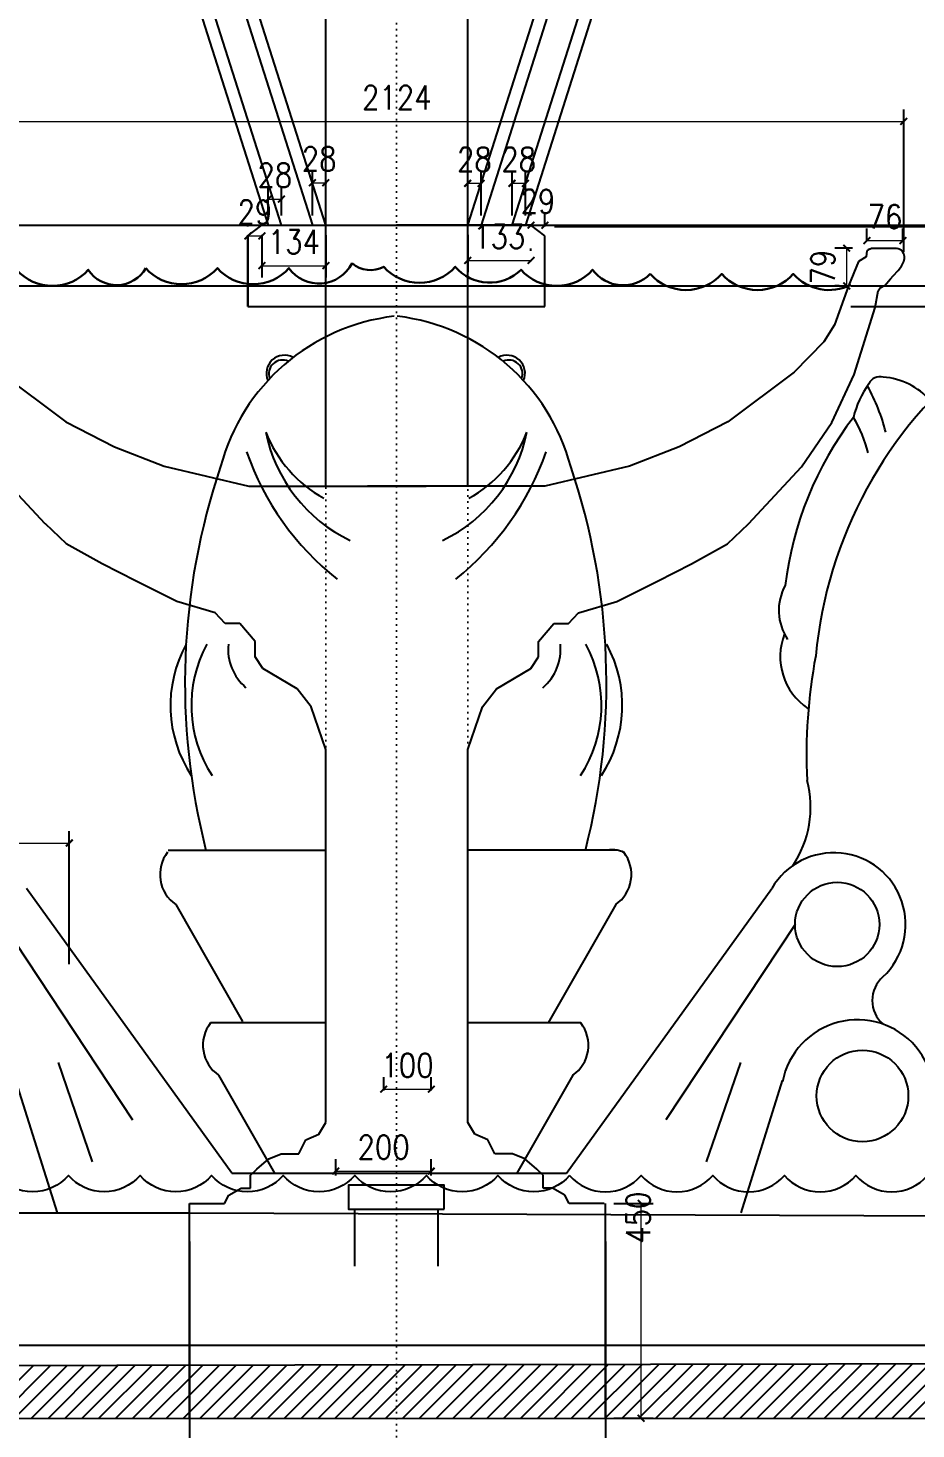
# Model space of a CAD drawing. Header units: millimetres. Extents: x -73920 to 111210, y -48963 to 87920.
# Drawn here: x 27411 to 29272, y 23330 to 26266 of the extents above; entities that cross this region are included whole.
import ezdxf

# ---------------------------------------------------------------- set-up
doc = ezdxf.new("R2010")
doc.units = ezdxf.units.MM
doc.header["$LTSCALE"] = 100
doc.header["$MEASUREMENT"] = 0
doc.linetypes.add('DOT2', pattern=[0.125, 0, -0.125])
doc.layers.add('A-DIM', color=76, linetype='Continuous', lineweight=0)
for name, color, linetype in [('A-HATCH', 251, 'Continuous'), ('A-STR', 4, 'Continuous'), ('DINDING', 20, 'Continuous'), ('LANDSCAPE', 41, 'Continuous'), ('water', 150, 'DOT2')]:
    doc.layers.add(name, color=color, linetype=linetype)
doc.styles.add('DIM25', font='simplex.shx', dxfattribs={"width": 0.85, "height": 50})
doc.styles.add('DIM50', font='simplex.shx', dxfattribs={"width": 0.85, "height": 100})
doc.dimstyles.new('DIM25', dxfattribs={"dimtxt": 500, "dimasz": 1, "dimexe": 25, "dimexo": 20, "dimgap": 25, "dimtad": 1, "dimdec": 0, "dimzin": 0, "dimdsep": 46, "dimtxsty": 'DIM25', "dimblk": 'Tick', "dimcen": 0.09, "dimdle": 25, "dimclrd": 256, "dimclre": 256, "dimclrt": 1, "dimadec": 0, "dimazin": 0, "dimtfac": 1, "dimtdec": 0, "dimtix": 1, "dimtmove": 2, "dimatfit": 3, "dimldrblk": 'Tick', "dimfxl": 1, "dimtolj": 1, "dimtzin": 0, "dimlwd": 5, "dimarcsym": 0})
doc.dimstyles.new('DIM50', dxfattribs={"dimtxt": 50, "dimasz": 2, "dimexe": 25, "dimexo": 20, "dimgap": 50, "dimtad": 1, "dimdec": 0, "dimzin": 0, "dimdsep": 46, "dimtxsty": 'DIM50', "dimblk": 'Tick', "dimcen": 0.09, "dimdle": 25, "dimclrd": 256, "dimclre": 256, "dimclrt": 1, "dimadec": 0, "dimazin": 0, "dimtfac": 1, "dimtdec": 0, "dimtix": 1, "dimtmove": 2, "dimatfit": 3, "dimldrblk": 'Tick', "dimfxl": 1, "dimtolj": 1, "dimtzin": 0, "dimlwd": 5, "dimarcsym": 0})

# ---------------------------------------------------------------- blocks, each defined once
blk = doc.blocks.new('Tick')
at = {"const_width": 4}
blk.add_lwpolyline([(-7.1, -7.1), (7.1, 7.1)], dxfattribs=at)
blk = doc.blocks.new('*D30')
at = {"layer": 'A-DIM', "lineweight": -2, "transparency": 16777216}
for p, q in [((26146.1, 23506.1), (26146.1, 22114.7)), ((30166.5, 23506.1), (30166.5, 22114.7))]:
    blk.add_line(p, q, dxfattribs=at)
at = {"layer": 'A-DIM', "lineweight": 5, "transparency": 16777216}
blk.add_line((26148.1, 22139.7), (30164.5, 22139.7), dxfattribs=at)
at = {"layer": 'DEFPOINTS', "color": 0, "transparency": 16777216}
for p in [(26146.1, 23526.1), (30166.5, 23526.1), (30166.5, 22139.7)]:
    blk.add_point(p, dxfattribs=at)
at = {"layer": 'A-DIM', "lineweight": 5, "transparency": 16777216, "xscale": 2, "yscale": 2, "zscale": 2, "rotation": 180}
blk.add_blockref('Tick', (26146.1, 22139.7), dxfattribs=at)
at = {"layer": 'A-DIM', "lineweight": 5, "transparency": 16777216, "xscale": 2, "yscale": 2, "zscale": 2}
blk.add_blockref('Tick', (30166.5, 22139.7), dxfattribs=at)
at = {"layer": 'A-DIM', "color": 1, "transparency": 16777216, "insert": (28156.3, 22239.7), "char_height": 100, "attachment_point": 5, "style": 'DIM50'}
blk.add_mtext('\\A1;4020', dxfattribs=at)
blk = doc.blocks.new('air')
at = {"layer": 'A-HATCH', "linetype": 'Continuous', "flags": 128}
blk.add_lwpolyline([(0, 0, 0.451112), (150, 0, 0.451112), (300, 0, 0.451112), (450, 0, 0.451112), (600, 0, 0.451112), (750, 0, 0.451112), (900, 0, 0.451112), (1050, 0, 0.451112), (1200, 0)], format="xyb", dxfattribs=at)
blk = doc.blocks.new('*D82')
at = {"layer": 'A-HATCH', "lineweight": -2, "transparency": 16777216}
for p, q in [((28056.3, 23861.1), (28056.3, 23895.6)), ((28256.3, 23861.1), (28256.3, 23895.6))]:
    blk.add_line(p, q, dxfattribs=at)
at = {"layer": 'A-HATCH', "lineweight": 5, "transparency": 16777216}
blk.add_line((28057.3, 23870.6), (28255.3, 23870.6), dxfattribs=at)
at = {"layer": 'DEFPOINTS', "color": 0, "transparency": 16777216}
for p in [(28256.3, 23870.6), (28056.3, 23841.1), (28256.3, 23841.1)]:
    blk.add_point(p, dxfattribs=at)
at = {"layer": 'A-HATCH', "lineweight": 5, "transparency": 16777216, "rotation": 180}
blk.add_blockref('Tick', (28056.3, 23870.6), dxfattribs=at)
at = {"layer": 'A-HATCH', "lineweight": 5, "transparency": 16777216}
blk.add_blockref('Tick', (28256.3, 23870.6), dxfattribs=at)
at = {"layer": 'A-HATCH', "color": 1, "transparency": 16777216, "insert": (28156.3, 23920.6), "char_height": 50, "attachment_point": 5, "style": 'DIM25'}
blk.add_mtext('\\A1;200', dxfattribs=at)
blk = doc.blocks.new('*D83')
at = {"layer": 'A-HATCH', "lineweight": 5, "transparency": 16777216}
for p, q in [((28155.6, 24042.2), (28154.6, 24042.2)), ((28156.6, 24042.2), (28256.3, 24042.2)), ((28257.3, 24042.2), (28258.3, 24042.2))]:
    blk.add_line(p, q, dxfattribs=at)
at = {"layer": 'A-HATCH', "lineweight": -2, "transparency": 16777216}
for p, q in [((28156.6, 24039.6), (28156.6, 24067.2)), ((28256.3, 24039.6), (28256.3, 24067.2))]:
    blk.add_line(p, q, dxfattribs=at)
at = {"layer": 'DEFPOINTS', "color": 0, "transparency": 16777216}
for p in [(28256.3, 24042.2), (28156.6, 24019.6), (28256.3, 24019.6)]:
    blk.add_point(p, dxfattribs=at)
at = {"layer": 'A-HATCH', "lineweight": 5, "transparency": 16777216}
blk.add_blockref('Tick', (28156.6, 24042.2), dxfattribs=at)
at = {"layer": 'A-HATCH', "lineweight": 5, "transparency": 16777216, "rotation": 180}
blk.add_blockref('Tick', (28256.3, 24042.2), dxfattribs=at)
at = {"layer": 'A-HATCH', "color": 1, "transparency": 16777216, "insert": (28206.5, 24092.2), "char_height": 50, "attachment_point": 5, "style": 'DIM25'}
blk.add_mtext('\\A1;100', dxfattribs=at)
blk = doc.blocks.new('*D104')
at = {"layer": 'A-HATCH', "lineweight": -2, "transparency": 16777216}
for p, q in [((29135, 25725.2), (29407.5, 25725.2)), ((29135, 25681.8), (29407.5, 25681.8))]:
    blk.add_line(p, q, dxfattribs=at)
at = {"layer": 'A-HATCH', "lineweight": 5, "transparency": 16777216}
for p, q in [((29382.5, 25726.2), (29382.5, 25727.2)), ((29382.5, 25681.8), (29382.5, 25725.2)), ((29382.5, 25680.8), (29382.5, 25679.8))]:
    blk.add_line(p, q, dxfattribs=at)
at = {"layer": 'DEFPOINTS', "color": 0, "transparency": 16777216}
for p in [(29115, 25725.2), (29382.5, 25725.2), (29115, 25681.8)]:
    blk.add_point(p, dxfattribs=at)
at = {"layer": 'A-HATCH', "lineweight": 5, "transparency": 16777216}
for p, rotation in [((29382.5, 25725.2), 270), ((29382.5, 25681.8), 90)]:
    blk.add_blockref('Tick', p, dxfattribs=dict(at, rotation=rotation))
at = {"layer": 'A-HATCH', "color": 1, "transparency": 16777216, "insert": (29332.5, 25703.5), "char_height": 50, "attachment_point": 5, "rotation": 90, "style": 'DIM25'}
blk.add_mtext('\\A1;43', dxfattribs=at)
blk = doc.blocks.new('*D105')
at = {"layer": 'A-HATCH', "lineweight": -2, "transparency": 16777216}
for p, q in [((29139.1, 25804.3), (29101.6, 25804.3)), ((29110.6, 25725.2), (29101.6, 25725.2))]:
    blk.add_line(p, q, dxfattribs=at)
at = {"layer": 'A-HATCH', "lineweight": 5, "transparency": 16777216}
for p, q in [((29126.6, 25805.3), (29126.6, 25806.3)), ((29126.6, 25725.2), (29126.6, 25804.3)), ((29126.6, 25724.2), (29126.6, 25723.2))]:
    blk.add_line(p, q, dxfattribs=at)
at = {"layer": 'DEFPOINTS', "color": 0, "transparency": 16777216}
for p in [(29126.6, 25804.3), (29159.1, 25804.3), (29130.6, 25725.2)]:
    blk.add_point(p, dxfattribs=at)
at = {"layer": 'A-HATCH', "lineweight": 5, "transparency": 16777216}
for p, rotation in [((29126.6, 25804.3), 270), ((29126.6, 25725.2), 90)]:
    blk.add_blockref('Tick', p, dxfattribs=dict(at, rotation=rotation))
at = {"layer": 'A-HATCH', "color": 1, "transparency": 16777216, "insert": (29076.6, 25764.7), "char_height": 50, "attachment_point": 5, "rotation": 90, "style": 'DIM25'}
blk.add_mtext('\\A1;79', dxfattribs=at)
blk = doc.blocks.new('*D106')
at = {"layer": 'A-HATCH', "lineweight": -2, "transparency": 16777216}
for p, q in [((28465.2, 25872.4), (28465.2, 25877.4)), ((28494.5, 25850), (28494.5, 25877.4))]:
    blk.add_line(p, q, dxfattribs=at)
at = {"layer": 'A-HATCH', "lineweight": 5, "transparency": 16777216}
for p, q in [((28464.2, 25852.4), (28463.2, 25852.4)), ((28465.2, 25852.4), (28494.5, 25852.4)), ((28495.5, 25852.4), (28496.5, 25852.4))]:
    blk.add_line(p, q, dxfattribs=at)
at = {"layer": 'DEFPOINTS', "color": 0, "transparency": 16777216}
for p in [(28465.2, 25852.4), (28494.5, 25852.4), (28494.5, 25830)]:
    blk.add_point(p, dxfattribs=at)
at = {"layer": 'A-HATCH', "lineweight": 5, "transparency": 16777216}
blk.add_blockref('Tick', (28465.2, 25852.4), dxfattribs=at)
at = {"layer": 'A-HATCH', "lineweight": 5, "transparency": 16777216, "rotation": 180}
blk.add_blockref('Tick', (28494.5, 25852.4), dxfattribs=at)
at = {"layer": 'A-HATCH', "color": 1, "transparency": 16777216, "insert": (28479.8, 25902.4), "char_height": 50, "attachment_point": 5, "style": 'DIM25'}
blk.add_mtext('\\A1;29', dxfattribs=at)
blk = doc.blocks.new('*D107')
at = {"layer": 'A-HATCH', "lineweight": -2, "transparency": 16777216}
for p, q in [((28332.6, 25832.4), (28332.6, 25753.7)), ((28465.2, 25798.7), (28465.2, 25803.7))]:
    blk.add_line(p, q, dxfattribs=at)
at = {"layer": 'A-HATCH', "lineweight": 5, "transparency": 16777216}
for p, q in [((28331.6, 25778.7), (28330.6, 25778.7)), ((28332.6, 25778.7), (28465.2, 25778.7)), ((28466.2, 25778.7), (28467.2, 25778.7))]:
    blk.add_line(p, q, dxfattribs=at)
at = {"layer": 'DEFPOINTS', "color": 0, "transparency": 16777216}
for p in [(28332.6, 25852.4), (28465.2, 25778.7), (28465.2, 25778.7)]:
    blk.add_point(p, dxfattribs=at)
at = {"layer": 'A-HATCH', "lineweight": 5, "transparency": 16777216}
blk.add_blockref('Tick', (28332.6, 25778.7), dxfattribs=at)
at = {"layer": 'A-HATCH', "lineweight": 5, "transparency": 16777216, "rotation": 180}
blk.add_blockref('Tick', (28465.2, 25778.7), dxfattribs=at)
at = {"layer": 'A-HATCH', "color": 1, "transparency": 16777216, "insert": (28398.9, 25828.7), "char_height": 50, "attachment_point": 5, "style": 'DIM25'}
blk.add_mtext('\\A1;133', dxfattribs=at)
blk = doc.blocks.new('*D108')
at = {"layer": 'A-HATCH', "lineweight": -2, "transparency": 16777216}
for p, q in [((27914.5, 25872.4), (27914.5, 25932.1)), ((27942.5, 25872.4), (27942.5, 25932.1))]:
    blk.add_line(p, q, dxfattribs=at)
at = {"layer": 'A-HATCH', "lineweight": 5, "transparency": 16777216}
for p, q in [((27913.5, 25907.1), (27912.5, 25907.1)), ((27914.5, 25907.1), (27942.5, 25907.1)), ((27943.5, 25907.1), (27944.5, 25907.1))]:
    blk.add_line(p, q, dxfattribs=at)
at = {"layer": 'DEFPOINTS', "color": 0, "transparency": 16777216}
for p in [(27942.5, 25907.1), (27914.5, 25852.4), (27942.5, 25852.4)]:
    blk.add_point(p, dxfattribs=at)
at = {"layer": 'A-HATCH', "lineweight": 5, "transparency": 16777216}
blk.add_blockref('Tick', (27914.5, 25907.1), dxfattribs=at)
at = {"layer": 'A-HATCH', "lineweight": 5, "transparency": 16777216, "rotation": 180}
blk.add_blockref('Tick', (27942.5, 25907.1), dxfattribs=at)
at = {"layer": 'A-HATCH', "color": 1, "transparency": 16777216, "insert": (27928.5, 25957.1), "char_height": 50, "attachment_point": 5, "style": 'DIM25'}
blk.add_mtext('\\A1;28', dxfattribs=at)
blk = doc.blocks.new('*D109')
at = {"layer": 'A-HATCH', "lineweight": -2, "transparency": 16777216}
for p, q in [((28007.4, 25872.4), (28007.4, 25966.3)), ((28035.4, 25872.4), (28035.4, 25966.3))]:
    blk.add_line(p, q, dxfattribs=at)
at = {"layer": 'A-HATCH', "lineweight": 5, "transparency": 16777216}
for p, q in [((28006.4, 25941.3), (28005.4, 25941.3)), ((28007.4, 25941.3), (28035.4, 25941.3)), ((28036.4, 25941.3), (28037.4, 25941.3))]:
    blk.add_line(p, q, dxfattribs=at)
at = {"layer": 'DEFPOINTS', "color": 0, "transparency": 16777216}
for p in [(28035.4, 25941.3), (28007.4, 25852.4), (28035.4, 25852.4)]:
    blk.add_point(p, dxfattribs=at)
at = {"layer": 'A-HATCH', "lineweight": 5, "transparency": 16777216}
blk.add_blockref('Tick', (28007.4, 25941.3), dxfattribs=at)
at = {"layer": 'A-HATCH', "lineweight": 5, "transparency": 16777216, "rotation": 180}
blk.add_blockref('Tick', (28035.4, 25941.3), dxfattribs=at)
at = {"layer": 'A-HATCH', "color": 1, "transparency": 16777216, "insert": (28021.4, 25991.3), "char_height": 50, "attachment_point": 5, "style": 'DIM25'}
blk.add_mtext('\\A1;28', dxfattribs=at)
blk = doc.blocks.new('*D110')
at = {"layer": 'A-HATCH', "lineweight": -2, "transparency": 16777216}
for p, q in [((28332.6, 25872.4), (28332.6, 25965.2)), ((28360.6, 25872.4), (28360.6, 25965.2))]:
    blk.add_line(p, q, dxfattribs=at)
at = {"layer": 'A-HATCH', "lineweight": 5, "transparency": 16777216}
for p, q in [((28331.6, 25940.2), (28330.6, 25940.2)), ((28332.6, 25940.2), (28360.6, 25940.2)), ((28361.6, 25940.2), (28362.6, 25940.2))]:
    blk.add_line(p, q, dxfattribs=at)
at = {"layer": 'DEFPOINTS', "color": 0, "transparency": 16777216}
for p in [(28360.6, 25940.2), (28332.6, 25852.4), (28360.6, 25852.4)]:
    blk.add_point(p, dxfattribs=at)
at = {"layer": 'A-HATCH', "lineweight": 5, "transparency": 16777216}
blk.add_blockref('Tick', (28332.6, 25940.2), dxfattribs=at)
at = {"layer": 'A-HATCH', "lineweight": 5, "transparency": 16777216, "rotation": 180}
blk.add_blockref('Tick', (28360.6, 25940.2), dxfattribs=at)
at = {"layer": 'A-HATCH', "color": 1, "transparency": 16777216, "insert": (28346.6, 25990.2), "char_height": 50, "attachment_point": 5, "style": 'DIM25'}
blk.add_mtext('\\A1;28', dxfattribs=at)
blk = doc.blocks.new('*D111')
at = {"layer": 'A-HATCH', "lineweight": -2, "transparency": 16777216}
for p, q in [((28425.5, 25872.4), (28425.5, 25965.2)), ((28453.5, 25872.4), (28453.5, 25965.2))]:
    blk.add_line(p, q, dxfattribs=at)
at = {"layer": 'A-HATCH', "lineweight": 5, "transparency": 16777216}
for p, q in [((28424.5, 25940.2), (28423.5, 25940.2)), ((28425.5, 25940.2), (28453.5, 25940.2)), ((28454.5, 25940.2), (28455.5, 25940.2))]:
    blk.add_line(p, q, dxfattribs=at)
at = {"layer": 'DEFPOINTS', "color": 0, "transparency": 16777216}
for p in [(28453.5, 25940.2), (28425.5, 25852.4), (28453.5, 25852.4)]:
    blk.add_point(p, dxfattribs=at)
at = {"layer": 'A-HATCH', "lineweight": 5, "transparency": 16777216}
blk.add_blockref('Tick', (28425.5, 25940.2), dxfattribs=at)
at = {"layer": 'A-HATCH', "lineweight": 5, "transparency": 16777216, "rotation": 180}
blk.add_blockref('Tick', (28453.5, 25940.2), dxfattribs=at)
at = {"layer": 'A-HATCH', "color": 1, "transparency": 16777216, "insert": (28439.5, 25990.2), "char_height": 50, "attachment_point": 5, "style": 'DIM25'}
blk.add_mtext('\\A1;28', dxfattribs=at)
blk = doc.blocks.new('*D112')
at = {"layer": 'A-HATCH', "lineweight": -2, "transparency": 16777216}
for p, q in [((27872.2, 25850), (27872.2, 25855)), ((27901.5, 25832.4), (27901.5, 25805))]:
    blk.add_line(p, q, dxfattribs=at)
at = {"layer": 'A-HATCH', "lineweight": 5, "transparency": 16777216}
for p, q in [((27871.2, 25830), (27870.2, 25830)), ((27872.2, 25830), (27901.5, 25830)), ((27902.5, 25830), (27903.5, 25830))]:
    blk.add_line(p, q, dxfattribs=at)
at = {"layer": 'DEFPOINTS', "color": 0, "transparency": 16777216}
for p in [(27901.5, 25852.4), (27872.2, 25830), (27901.5, 25830)]:
    blk.add_point(p, dxfattribs=at)
at = {"layer": 'A-HATCH', "lineweight": 5, "transparency": 16777216}
blk.add_blockref('Tick', (27872.2, 25830), dxfattribs=at)
at = {"layer": 'A-HATCH', "lineweight": 5, "transparency": 16777216, "rotation": 180}
blk.add_blockref('Tick', (27901.5, 25830), dxfattribs=at)
at = {"layer": 'A-HATCH', "color": 1, "transparency": 16777216, "insert": (27886.8, 25880), "char_height": 50, "attachment_point": 5, "style": 'DIM25'}
blk.add_mtext('\\A1;29', dxfattribs=at)
blk = doc.blocks.new('*D113')
at = {"layer": 'A-HATCH', "lineweight": -2, "transparency": 16777216}
for p, q in [((27901.5, 25832.4), (27901.5, 25742.6)), ((28035.6, 25831.7), (28035.6, 25742.6))]:
    blk.add_line(p, q, dxfattribs=at)
at = {"layer": 'A-HATCH', "lineweight": 5, "transparency": 16777216}
for p, q in [((27900.5, 25767.6), (27899.5, 25767.6)), ((27901.5, 25767.6), (28035.6, 25767.6)), ((28036.6, 25767.6), (28037.6, 25767.6))]:
    blk.add_line(p, q, dxfattribs=at)
at = {"layer": 'DEFPOINTS', "color": 0, "transparency": 16777216}
for p in [(27901.5, 25852.4), (28035.6, 25851.7), (28035.6, 25767.6)]:
    blk.add_point(p, dxfattribs=at)
at = {"layer": 'A-HATCH', "lineweight": 5, "transparency": 16777216}
blk.add_blockref('Tick', (27901.5, 25767.6), dxfattribs=at)
at = {"layer": 'A-HATCH', "lineweight": 5, "transparency": 16777216, "rotation": 180}
blk.add_blockref('Tick', (28035.6, 25767.6), dxfattribs=at)
at = {"layer": 'A-HATCH', "color": 1, "transparency": 16777216, "insert": (27968.5, 25817.6), "char_height": 50, "attachment_point": 5, "style": 'DIM25'}
blk.add_mtext('\\A1;134', dxfattribs=at)
blk = doc.blocks.new('*D114')
at = {"layer": 'A-HATCH', "lineweight": -2, "transparency": 16777216}
for p, q in [((29169.1, 25819.8), (29169.1, 25845.2)), ((29244.6, 25819.8), (29244.6, 25845.2))]:
    blk.add_line(p, q, dxfattribs=at)
at = {"layer": 'A-HATCH', "lineweight": 5, "transparency": 16777216}
for p, q in [((29168.1, 25820.2), (29167.1, 25820.2)), ((29169.1, 25820.2), (29244.6, 25820.2)), ((29245.6, 25820.2), (29246.6, 25820.2))]:
    blk.add_line(p, q, dxfattribs=at)
at = {"layer": 'DEFPOINTS', "color": 0, "transparency": 16777216}
for p in [(29244.6, 25820.2), (29169.1, 25799.8), (29244.6, 25799.8)]:
    blk.add_point(p, dxfattribs=at)
at = {"layer": 'A-HATCH', "lineweight": 5, "transparency": 16777216}
blk.add_blockref('Tick', (29169.1, 25820.2), dxfattribs=at)
at = {"layer": 'A-HATCH', "lineweight": 5, "transparency": 16777216, "rotation": 180}
blk.add_blockref('Tick', (29244.6, 25820.2), dxfattribs=at)
at = {"layer": 'A-HATCH', "color": 1, "transparency": 16777216, "insert": (29206.8, 25870.2), "char_height": 50, "attachment_point": 5, "style": 'DIM25'}
blk.add_mtext('\\A1;76', dxfattribs=at)
blk = doc.blocks.new('*D116')
at = {"layer": 'A-HATCH', "lineweight": -2, "transparency": 16777216}
for p, q in [((28638.5, 23802.8), (28721.1, 23802.8)), ((28638.5, 23352.7), (28721.1, 23352.7))]:
    blk.add_line(p, q, dxfattribs=at)
at = {"layer": 'A-HATCH', "lineweight": 5, "transparency": 16777216}
for p, q in [((28696.1, 23803.8), (28696.1, 23804.8)), ((28696.1, 23352.7), (28696.1, 23802.8)), ((28696.1, 23351.7), (28696.1, 23350.7))]:
    blk.add_line(p, q, dxfattribs=at)
at = {"layer": 'DEFPOINTS', "color": 0, "transparency": 16777216}
for p in [(28618.5, 23802.8), (28696.1, 23802.8), (28618.5, 23352.7)]:
    blk.add_point(p, dxfattribs=at)
at = {"layer": 'A-HATCH', "lineweight": 5, "transparency": 16777216}
for p, rotation in [((28696.1, 23802.8), 270), ((28696.1, 23352.7), 90)]:
    blk.add_blockref('Tick', p, dxfattribs=dict(at, rotation=rotation))
at = {"layer": 'A-HATCH', "color": 1, "transparency": 16777216, "insert": (28689.8, 23772.8), "char_height": 50, "attachment_point": 5, "rotation": 90, "style": 'DIM25'}
blk.add_mtext('\\A1;450', dxfattribs=at)
blk = doc.blocks.new('*D117')
at = {"layer": 'A-HATCH', "lineweight": -2, "transparency": 16777216}
for p, q in [((28203.1, 27741.2), (29687.1, 27741.2)), ((28514.5, 25850), (29687.1, 25850))]:
    blk.add_line(p, q, dxfattribs=at)
at = {"layer": 'A-HATCH', "lineweight": 5, "transparency": 16777216}
blk.add_line((29662.1, 25851), (29662.1, 27740.2), dxfattribs=at)
at = {"layer": 'DEFPOINTS', "color": 0, "lineweight": 25, "transparency": 16777216}
for p in [(28183.1, 27741.2), (29662.1, 27741.2), (28494.5, 25850)]:
    blk.add_point(p, dxfattribs=at)
at = {"layer": 'A-HATCH', "lineweight": 5, "transparency": 16777216}
for p, rotation in [((29662.1, 27741.2), 90), ((29662.1, 25850), 270)]:
    blk.add_blockref('Tick', p, dxfattribs=dict(at, rotation=rotation))
at = {"layer": 'A-HATCH', "color": 1, "transparency": 16777216, "insert": (29612.1, 26795.6), "char_height": 50, "attachment_point": 5, "rotation": 90, "style": 'DIM25'}
blk.add_mtext('\\A1;1891', dxfattribs=at)
blk = doc.blocks.new('*D118')
at = {"layer": 'A-HATCH', "lineweight": -2, "transparency": 16777216}
for p, q in [((28352.6, 26973.9), (30809.1, 26973.9)), ((28345.5, 25852.4), (30809.1, 25852.4))]:
    blk.add_line(p, q, dxfattribs=at)
at = {"layer": 'A-HATCH', "lineweight": 5, "transparency": 16777216}
blk.add_line((30784.1, 26972.9), (30784.1, 25853.4), dxfattribs=at)
at = {"layer": 'DEFPOINTS', "color": 0, "transparency": 16777216}
for p in [(28332.6, 26973.9), (28325.5, 25852.4), (30784.1, 25852.4)]:
    blk.add_point(p, dxfattribs=at)
at = {"layer": 'A-HATCH', "lineweight": 5, "transparency": 16777216}
for p, rotation in [((30784.1, 26973.9), 90), ((30784.1, 25852.4), 270)]:
    blk.add_blockref('Tick', p, dxfattribs=dict(at, rotation=rotation))
at = {"layer": 'A-HATCH', "color": 1, "transparency": 16777216, "insert": (30734.1, 26413.1), "char_height": 50, "attachment_point": 5, "rotation": 90, "style": 'DIM25'}
blk.add_mtext('\\A1;1121', dxfattribs=at)
blk = doc.blocks.new('*D121')
at = {"layer": 'A-HATCH', "lineweight": -2, "transparency": 16777216}
for p, q in [((27749.8, 23722.8), (27749.8, 23148.8)), ((28621.1, 23722.8), (28621.1, 23148.8))]:
    blk.add_line(p, q, dxfattribs=at)
at = {"layer": 'A-HATCH', "lineweight": 5, "transparency": 16777216}
blk.add_line((27750.8, 23173.8), (28620.1, 23173.8), dxfattribs=at)
at = {"layer": 'DEFPOINTS', "color": 0, "transparency": 16777216}
for p in [(27749.8, 23742.8), (28621.1, 23742.8), (28621.1, 23173.8)]:
    blk.add_point(p, dxfattribs=at)
at = {"layer": 'A-HATCH', "lineweight": 5, "transparency": 16777216, "rotation": 180}
blk.add_blockref('Tick', (27749.8, 23173.8), dxfattribs=at)
at = {"layer": 'A-HATCH', "lineweight": 5, "transparency": 16777216}
blk.add_blockref('Tick', (28621.1, 23173.8), dxfattribs=at)
at = {"layer": 'A-HATCH', "color": 1, "transparency": 16777216, "insert": (28185.4, 23223.8), "char_height": 50, "attachment_point": 5, "style": 'DIM25'}
blk.add_mtext('\\A1;871', dxfattribs=at)
blk = doc.blocks.new('*D154')
at = {"layer": 'A-DIM', "lineweight": -2, "transparency": 16777216}
for p, q in [((26597.9, 24304.3), (26597.9, 24582.9)), ((27497.9, 24304.3), (27497.9, 24582.9))]:
    blk.add_line(p, q, dxfattribs=at)
at = {"layer": 'A-DIM', "lineweight": 5, "transparency": 16777216}
blk.add_line((26598.9, 24557.9), (27496.9, 24557.9), dxfattribs=at)
at = {"layer": 'DEFPOINTS', "color": 0, "transparency": 16777216}
for p in [(27497.9, 24557.9), (26597.9, 24284.3), (27497.9, 24284.3)]:
    blk.add_point(p, dxfattribs=at)
at = {"layer": 'A-DIM', "lineweight": 5, "transparency": 16777216, "rotation": 180}
blk.add_blockref('Tick', (26597.9, 24557.9), dxfattribs=at)
at = {"layer": 'A-DIM', "lineweight": 5, "transparency": 16777216}
blk.add_blockref('Tick', (27497.9, 24557.9), dxfattribs=at)
at = {"layer": 'A-DIM', "color": 1, "transparency": 16777216, "insert": (27047.9, 24607.9), "char_height": 50, "attachment_point": 5, "style": 'DIM25'}
blk.add_mtext('\\A1;900', dxfattribs=at)
blk = doc.blocks.new('*D259')
at = {"layer": 'DEFPOINTS', "color": 0, "linetype": 'ByBlock', "lineweight": 25, "transparency": 16777216}
for p in [(29246.1, 26070), (27122.1, 25776.3), (29246.1, 25776.3)]:
    blk.add_point(p, dxfattribs=at)
at = {"layer": 'water', "linetype": 'ByBlock', "lineweight": -2, "transparency": 16777216}
for p, q in [((27122.1, 25796.3), (27122.1, 26095)), ((29246.1, 25796.3), (29246.1, 26095))]:
    blk.add_line(p, q, dxfattribs=at)
at = {"layer": 'water', "linetype": 'ByBlock', "lineweight": 5, "transparency": 16777216}
blk.add_line((27123.1, 26070), (29245.1, 26070), dxfattribs=at)
at = {"layer": 'water', "linetype": 'ByBlock', "lineweight": 5, "transparency": 16777216, "rotation": 180}
blk.add_blockref('Tick', (27122.1, 26070), dxfattribs=at)
at = {"layer": 'water', "linetype": 'ByBlock', "lineweight": 5, "transparency": 16777216}
blk.add_blockref('Tick', (29246.1, 26070), dxfattribs=at)
at = {"layer": 'water', "color": 1, "linetype": 'ByBlock', "lineweight": 25, "transparency": 16777216, "insert": (28184.1, 26120), "char_height": 50, "attachment_point": 5, "style": 'DIM25'}
blk.add_mtext('\\A1;2124', dxfattribs=at)

msp = doc.modelspace()

# ---------------------------------------------------------------- hatches: boundary and pattern name
at = {"layer": 'A-HATCH'}
h = msp.add_hatch(dxfattribs=at)
h.set_pattern_fill('ANSI31', color=256, scale=200, style=0)
h.paths.add_polyline_path([(22936.0726113, 22721.07794055), (24086.0726113, 22721.07794055), (24086.0726113, 23201.07794055), (25356.53595749, 23201.07794055), (25356.53595749, 22921.07794054), (26086.07261127, 22921.07794054), (26086.07261127, 23352.9945676), (30226.50558983, 23352.50720817), (30226.50558983, 22921.07794054), (30956.04224361, 22921.07794054), (30956.04224361, 23201.07794055), (32226.5055898, 23201.07794055), (32226.5055898, 22721.07794055), (33376.50558981, 22721.07794055), (33376.50558981, 22521.07794055), (33526.50558981, 22521.07794055), (33526.50558981, 23021.07794055), (33406.50558981, 23021.07794055), (33406.50558981, 22821.07794055), (32326.5055898, 22821.07794055), (32326.5055898, 23421.07794055), (32206.50558983, 23421.07794055), (32206.50558983, 23301.07794055), (30856.04224361, 23301.07794055), (30856.04224361, 23021.07794054), (30326.50558983, 23021.07794054), (30326.50558983, 23821.07794055), (30206.50558984, 23821.07794055), (30206.50558984, 23468.22480706), (26106.07261127, 23460.16263911), (26106.07261127, 23821.07794055), (25986.07261127, 23821.07794055), (25986.07261127, 23021.07794054), (25456.53595749, 23021.07794054), (25456.53595749, 23301.07794055), (24106.07261127, 23301.07794055), (24106.07261127, 23421.07794055), (23986.0726113, 23421.07794055), (23986.0726113, 22821.07794055), (22906.0726113, 22821.07794055), (22906.0726113, 23021.07794055), (22786.0726113, 23021.07794055), (22786.0726113, 22521.07794055), (22936.0726113, 22521.07794055)])

# ---------------------------------------------------------------- linework, layer by layer
at = {"layer": 'A-HATCH', "color": 1, "linetype": 'DOT2'}
for p, q in [((28183.14787043, 6001.92580437), (28183.14787043, 55270.30105613)), ((28035.5996366, 24445.03325645), (28035.5996366, 28474.55830116)), ((28332.60456268, 24441.12811134), (28332.60456268, 28470.65315604))]:
    msp.add_line(p, q, dxfattribs=at)
at = {"layer": 'A-HATCH', "color": 40}
for p, q in [((27414.39969266, 27424.82718345), (27914.51053698, 25852.4332285)), ((27942.50284631, 25852.4332285), (27440.98448376, 27424.82718345)), ((27507.27483074, 27424.82718345), (28007.38567506, 25852.4332285)), ((28035.37798439, 25852.4332285), (27533.85962183, 27424.82718345)), ((28332.60456268, 25852.4332285), (28834.12292523, 27424.82718345)), ((28860.70771633, 27424.82718345), (28360.596872, 25852.4332285)), ((28425.47970075, 25852.4332285), (28926.9980633, 27424.82718345)), ((28953.5828544, 27424.82718345), (28453.47201008, 25852.4332285)), ((28035.59958284, 25305.78132406), (28035.59958284, 26973.85794779)), ((28332.60456268, 25305.78132406), (28332.60456268, 26973.85799649)), ((27872.17689462, 25830.03900109), (27901.4874622, 25852.4332285)), ((27901.4874622, 25852.4332285), (28183.49570804, 25852.4332285)), ((27914.51053698, 25852.4332285), (27942.50284631, 25852.4332285)), ((28007.38567506, 25852.4332285), (28035.37798439, 25852.4332285)), ((28465.15611627, 25852.4332285), (28183.14787043, 25852.4332285)), ((28360.596872, 25852.4332285), (28332.60456268, 25852.4332285)), ((28453.47201008, 25852.4332285), (28425.47970075, 25852.4332285)), ((28494.46668385, 25830.03900109), (28465.15611627, 25852.4332285)), ((28494.46668385, 25681.79029124), (28494.46668385, 25830.03900109)), ((29174.6414685, 25802.4633097), (29171.98463954, 25800.55378324)), ((29174.6414685, 25802.4633097), (29178.3808025, 25804.28043545)), ((29178.3808025, 25804.28043545), (29230.01969043, 25804.19147413)), ((29230.01969043, 25804.19147413), (29233.03059545, 25803.30953351)), ((29236.85117675, 25802.1053479), (29233.03059545, 25803.30953351)), ((29240.7538444, 25799.97007798), (29236.85117675, 25802.1053479)), ((29151.53800602, 25776.21195089), (29130.57578071, 25725.17623506)), ((29167.16909334, 25786.28442184), (29151.53800602, 25776.21195089)), ((29169.06616907, 25798.36679009), (29167.16909334, 25786.28442184)), ((29171.98463954, 25800.55378324), (29169.06616907, 25798.36679009)), ((29244.60197427, 25795.80496887), (29240.7538444, 25799.97007798)), ((29241.77118377, 25766.52842937), (29246.12721421, 25776.32085408)), ((29246.30467176, 25792.26384565), (29244.60197427, 25795.80496887)), ((29246.12721421, 25776.32085408), (29247.63930914, 25782.92958823)), ((29247.63930914, 25787.1300173), (29246.30467176, 25792.26384565)), ((29247.63930914, 25782.92958823), (29247.63930914, 25787.1300173)), ((29218.25722334, 25739.71735299), (29224.25653965, 25746.40307861)), ((29224.25653965, 25746.40307861), (29234.17189934, 25757.45290013)), ((29234.17189934, 25757.45290013), (29241.77118377, 25766.52842937)), ((27237.62814106, 25725.17623506), (29130.57578071, 25725.17623506)), ((29130.57578071, 25725.17623506), (29101.33332188, 25643.93894745)), ((29186.23551681, 25680.13976073), (29192.56022129, 25715.14223391)), ((29192.56022129, 25715.14223391), (29196.6659373, 25721.04939732)), ((29196.6659373, 25721.04939732), (29206.92349965, 25727.08688594)), ((29206.92349965, 25727.08688594), (29214.00194422, 25734.97520785)), ((29214.00194422, 25734.97520785), (29218.25722334, 25739.71735299)), ((27872.17691135, 25681.79026848), (28494.46668385, 25681.79026848)), ((29141.97639901, 25539.80727618), (29186.23551681, 25680.13976073)), ((29101.33332188, 25643.93894745), (29078.76810534, 25607.75894399)), ((29078.76810534, 25607.75894399), (29016.9205839, 25544.70647301)), ((27351.28333787, 25544.70647301), (27490.86090123, 25440.24697581)), ((29016.9205839, 25544.70647301), (28877.34302054, 25440.24697581)), ((29095.31586222, 25438.97060402), (29141.97639901, 25539.80727618)), ((27490.86090123, 25440.24697581), (27592.67482712, 25388.16287242)), ((28877.34302054, 25440.24697581), (28775.52909465, 25388.16287242)), ((29032.25520944, 25346.29225523), (29095.31586222, 25438.97060402)), ((27592.67482712, 25388.16287242), (27696.95106389, 25347.21593161)), ((28775.52909465, 25388.16287242), (28671.25285788, 25347.21593161)), ((27447.2913674, 25226.58015916), (27335.94871233, 25346.29225523)), ((27696.95106389, 25347.21593161), (27873.73723792, 25305.78132406)), ((28671.25285788, 25347.21593161), (28494.46668385, 25305.78132406)), ((28920.91255437, 25226.58015916), (29032.25520944, 25346.29225523)), ((27873.73723792, 25305.78132406), (28245.78503196, 25305.78132406)), ((28494.46668385, 25305.78132406), (28122.41888981, 25305.78132406)), ((27491.95243356, 25184.47414174), (27447.84493346, 25226.58015916)), ((28876.80505428, 25184.47414174), (28920.91255437, 25226.58015916)), ((27566.97846456, 25142.80796903), (27491.39886749, 25184.47414174)), ((28801.2254572, 25142.80796903), (28876.80505428, 25184.47414174)), ((27638.22086606, 25106.69404285), (27566.97846456, 25142.80796903)), ((28729.98305571, 25106.69404285), (28801.2254572, 25142.80796903)), ((27722.95551679, 25063.74067721), (27638.22086606, 25106.69404285)), ((28645.24840498, 25063.74067721), (28729.98305571, 25106.69404285)), ((27803.80442056, 25039.94567581), (27722.95551679, 25063.74067721)), ((27824.74930565, 25017.97262855), (27803.80442056, 25039.94567581)), ((28543.45461612, 25017.97262855), (28564.39950121, 25039.94567581)), ((28564.39950121, 25039.94567581), (28645.24840498, 25063.74067721)), ((27855.11957782, 25017.97262855), (27824.74930565, 25017.97262855)), ((27887.58424061, 24980.30449084), (27855.11957782, 25017.97262855)), ((28480.61968116, 24980.30449084), (28513.08434395, 25017.97262855)), ((28513.08434395, 25017.97262855), (28543.45461612, 25017.97262855)), ((27887.58424061, 24947.868072), (27887.58424061, 24980.30449084)), ((28480.61968116, 24947.868072), (28480.61968116, 24980.30449084)), ((27903.29307923, 24923.80228428), (27887.58424061, 24947.868072)), ((27975.55326142, 24880.90249384), (27903.29307923, 24923.80228428)), ((28392.65066035, 24880.90249384), (28464.91084254, 24923.80228428)), ((28464.91084254, 24923.80228428), (28480.61968116, 24947.868072)), ((28004.87612851, 24843.23435613), (27975.55326142, 24880.90249384)), ((28363.32779326, 24843.23435613), (28392.65066035, 24880.90249384)), ((28035.59949785, 24753.91759553), (28004.87612851, 24843.23435613)), ((28332.60442392, 24753.91759553), (28363.32779326, 24843.23435613)), ((28035.59949785, 23998.17894593), (28035.59949785, 24753.91759553)), ((28332.60442392, 23998.17894593), (28332.60442392, 24753.91759553)), ((28035.59949785, 23972.17777013), (28035.59949785, 23998.17894593)), ((28332.60442392, 23972.17777013), (28332.60442392, 23998.17894593)), ((28020.63586906, 23948.12673213), (28035.59949785, 23972.17777013)), ((28347.56805271, 23948.12673213), (28332.60442392, 23972.17777013)), ((27978.90006323, 23906.93929814), (27993.31090266, 23935.77619017)), ((27993.31090266, 23935.77619017), (28020.63586906, 23948.12673213)), ((28374.8930191, 23935.77619017), (28347.56805271, 23948.12673213)), ((28389.30385854, 23906.93929814), (28374.8930191, 23935.77619017)), ((27891.06962432, 23874.43786147), (27915.79229953, 23896.53882782)), ((27915.79229953, 23896.53882782), (27941.81605041, 23906.93929814)), ((27941.81605041, 23906.93929814), (27978.90006323, 23906.93929814)), ((28426.38787136, 23906.93929814), (28389.30385854, 23906.93929814)), ((28452.41162224, 23896.53882782), (28426.38787136, 23906.93929814)), ((28477.13429745, 23874.43786147), (28452.41162224, 23896.53882782)), ((27877.4070712, 23862.08731951), (27891.06962432, 23874.43786147)), ((28490.79685057, 23862.08731951), (28477.13429745, 23874.43786147)), ((27877.4070712, 23834.786118), (27877.4070712, 23862.08731951)), ((28490.79685057, 23834.786118), (28490.79685057, 23862.08731951)), ((27823.20141156, 23802.76639526), (27831.86550716, 23819.83545845)), ((27831.86550716, 23819.83545845), (27857.88925804, 23834.786118)), ((27857.88925804, 23834.786118), (27877.4070712, 23834.786118)), ((28510.31466373, 23834.786118), (28490.79685057, 23834.786118)), ((28536.33841461, 23819.83545845), (28510.31466373, 23834.786118)), ((28545.00251021, 23802.76639526), (28536.33841461, 23819.83545845)), ((27749.75008828, 23352.79874052), (27749.75008828, 23802.76639526)), ((27749.75008828, 23802.76639526), (27823.20141156, 23802.76639526)), ((28618.45383349, 23802.76639526), (28545.00251021, 23802.76639526)), ((28621.07261127, 23352.79874052), (28621.07261127, 23802.76639526))]:
    msp.add_line(p, q, dxfattribs=at)
at = {"layer": 'A-HATCH', "color": 40, "lineweight": 30}
msp.add_line((27872.17689462, 25681.79029124), (27872.17689462, 25830.03900109), dxfattribs=at)
at = {"layer": 'A-HATCH', "color": 4, "linetype": 'Continuous', "lineweight": 30}
for points in [[(28090.30782949, 25772.54436081, -0.5616749834), (27958.06110877, 25762.55582542, -0.451111609), (27808.06110877, 25762.55582542, -0.451111609), (27658.06110877, 25762.55582542)], [(28444.29897762, 25759.0096782, -0.4369446627), (28306.68285252, 25765.38105162, -0.451111609), (28156.68285252, 25765.38105162, -0.3087305334), (28090.30782949, 25772.54436081)], [(27658.06110877, 25762.55582542, -0.5624550076), (27537.6281302, 25759.00955212, -0.451111609), (27387.6281302, 25759.00955212, -0.451111609), (27237.6281302, 25759.00955212)], [(28714.82723307, 25750.41954839, -0.463625274), (28594.29897762, 25759.0096782, -0.451111609), (28444.29897762, 25759.0096782, -0.4369446627), (28306.68285252, 25765.38105162)], [(29135.26021163, 25727.49734948, -0.3422310158), (29014.82723307, 25750.41954839, -0.451111609), (28864.82723307, 25750.41954839, -0.451111609), (28714.82723307, 25750.41954839)]]:
    msp.add_lwpolyline(points, format="xyb", dxfattribs=at)
at = {"layer": 'A-STR'}
for points in [[(32206.50558983, 23301.07794055), (30856.04224361, 23301.07794055), (30856.04224361, 23021.07794054), (30326.50558983, 23021.07794054), (30326.50558983, 23821.07794055), (30206.50558984, 23821.07794055), (30206.50558984, 23468.22480706), (26106.07261127, 23460.16263911), (26106.07261127, 23821.07794055), (25986.07261127, 23821.07794055), (25986.07261127, 23021.07794054), (25456.53595749, 23021.07794054), (25456.53595749, 23301.07794055), (24106.07261127, 23301.07794055), (24106.07261127, 23421.07794055), (23986.0726113, 23421.07794055), (23986.0726113, 22821.07794055), (22906.0726113, 22821.07794055), (22906.0726113, 23021.07794055), (22786.0726113, 23021.07794055), (22786.0726113, 22521.07794055), (22936.0726113, 22521.07794055), (22936.0726113, 22721.07794055)], [(22936.0726113, 22721.07794055), (24086.0726113, 22721.07794055), (24086.0726113, 23201.07794055), (25356.53595749, 23201.07794055), (25356.53595749, 22921.07794054), (26086.07261127, 22921.07794054), (26086.07261127, 23352.9945676), (30226.50558983, 23352.50720817), (30226.50558983, 22921.07794054), (30956.04224361, 22921.07794054), (30956.04224361, 23201.07794055), (32226.5055898, 23201.07794055)]]:
    msp.add_lwpolyline(points, dxfattribs=at)
at = {"layer": 'DINDING'}
msp.add_line((26146.07261127, 23506.12587137), (30166.50558984, 23506.12587137), dxfattribs=at)
at = {"layer": 'LANDSCAPE', "color": 7}
for p, q in [((28095.64787042, 23791.07794055), (28095.64787042, 23671.07794055)), ((28270.64787043, 23671.07794055), (28270.64787043, 23791.07794055))]:
    msp.add_line(p, q, dxfattribs=at)
at = {"layer": 'LANDSCAPE', "color": 5}
msp.add_lwpolyline([(26091.7907105, 25852.4332285), (30275.20070558, 25852.4332285)], dxfattribs=at)
at = {"layer": 'LANDSCAPE', "color": 7}
msp.add_lwpolyline([(28283.14787043, 23791.07794055), (28283.14787043, 23841.07794055), (28083.14787042, 23841.07794055), (28083.14787043, 23791.07794055)], close=True, dxfattribs=at)
at = {"layer": 'water', "color": 40, "linetype": 'ByBlock'}
for p, q in [((27784.28558887, 24542.52506126), (27705.17374932, 24542.52506126)), ((28035.59949785, 24542.52511162), (27784.2854763, 24542.52511162)), ((28332.60456268, 24543.65014424), (28646.64117546, 24543.65014424)), ((27838.58846428, 23866.09295248), (27408.43960883, 24462.79205835)), ((28539.64909097, 23866.09295248), (28969.79794642, 24462.79205835)), ((27720.80823677, 24428.90242275), (27860.60720243, 24184.04046185)), ((28642.67640964, 24428.90242275), (28501.1119981, 24180.94823196)), ((27359.77177915, 24387.2539068), (27630.43224215, 23977.66278615)), ((29018.4657761, 24387.2539068), (28747.8053131, 23977.66278615)), ((28035.59949785, 24180.94819755), (27793.80698408, 24180.94819755)), ((28569.67766233, 24180.94819755), (28332.60442392, 24180.9482479)), ((27474.40461531, 24098.34240685), (27545.66960204, 23889.78038288)), ((27810.78368577, 24071.4081156), (27928.00421007, 23866.09295248)), ((28552.70096064, 24071.4081156), (28435.48043634, 23866.09295248)), ((28903.83293995, 24098.34240685), (28832.56795321, 23889.78038288)), ((27473.00255583, 23783.16910723), (27386.03229855, 24060.08287231)), ((28905.23499942, 23783.16910723), (28992.20525671, 24060.08287231)), ((27838.58846428, 23866.09295248), (28435.48043634, 23866.09295248)), ((28435.48043634, 23866.09295248), (28539.64909097, 23866.09295248)), ((26531.67417186, 23506.12587137), (29841.27974818, 23506.12587137))]:
    msp.add_line(p, q, dxfattribs=at)
at = {"layer": 'water', "color": 40, "linetype": 'ByBlock', "lineweight": 25}
for p, q in [((26977.34471055, 23783.16910723), (27749.75008828, 23783.16910723)), ((27749.75008828, 23783.16910723), (29841.27974818, 23775.20688401))]:
    msp.add_line(p, q, dxfattribs=at)
at = {"layer": 'water', "color": 40, "linetype": 'ByBlock'}
for centre, radius in [((29106.77905768, 24387.2539068), 88.31328158), ((29159.71310381, 24027.95511222), 95.99610558)]:
    msp.add_circle(centre, radius, dxfattribs=at)
for centre, radius, start, end in [((28228.38271869, 25236.81417364), 427.72748931, 96.71258858, 165.1163327184), ((28135.10192771, 25236.81417364), 427.72748931, 14.8836672816, 83.28741142), ((27948.71689065, 25542.00360478), 37.95322347, 61.3604106359, 203.6418830706), ((27944.52447267, 25541.40820003), 28.51556773, 64.6945655098, 201.2691468374), ((28414.76775576, 25542.00360478), 37.95322347, 336.3581169294, 118.6395893641), ((28418.96017374, 25541.40820003), 28.51556773, 338.7308531626, 115.3054344904), ((29966.91367108, 24865.19723693), 909.09797201, 128.14062342011, 174.65078590181), ((29322.46474506, 25408.49316474), 186.2434281, 143.2889359476, 167.1815519424), ((28838.99403208, 25328.03980497), 380.42510839, 13.7816939029, 29.4517652554), ((29196.41492555, 25509.56071375), 25.41900019, 74.3399719517, 156.1819596155), ((29193.1196683, 25390.39083841), 144.00394717, 41.0208474146, 85.9555794729), ((29715.11293584, 25011.65943503), 722.31723583, 142.65628241611, 173.16417134572), ((28911.80593134, 25312.1788702), 267.22724898, 13.6333728347, 31.0006284791), ((28160.47551109, 25516.3585085), 269.11448128, 201.1923970808, 241.3584115716), ((28224.09737886, 25481.65994983), 320.70291453, 191.2537379828, 244.5523241007), ((28142.19836199, 25481.65994983), 320.70291453, 295.4476758993, 348.7462620172), ((28205.82022976, 25516.3585085), 269.11448128, 298.6415884284, 338.8076029191), ((28423.69337565, 25571.13132957), 587.17322873, 199.25828199167, 231.58979689557), ((27942.60236521, 25571.13132957), 587.17322873, 308.41020310438, 340.74171800832), ((29153.39614625, 24892.88629628), 1413.22917934, 161.27032814362, 194.3541887456), ((27210.08850016, 24892.88629628), 1413.22917934, 345.6458112544, 18.72967185638), ((29092.70216863, 25045.13758385), 108.33956922, 151.0172291997, 214.0284745524), ((29118.75309837, 24948.61718923), 131.34430313, 158.9092279545, 235.8433412544), ((27936.44130793, 24964.04581265), 105.80300943, 174.4572302643, 229.7581040345), ((28421.54567623, 24964.04581265), 105.80300943, 310.2418959653, 5.5427697357), ((30152.34299571, 24743.75515248), 1109.88949052, 169.29348166157, 182.83814036175), ((28832.27193131, 24632.95541895), 218.78979438, 325.9204731491, 14.787819973), ((28634.43727103, 24482.6593681), 61.18408842, 65.4844596994, 94.5557776495), ((27764.22724204, 24491.71715097), 76.36033067, 142.2725441072, 235.346867463), ((28599.25740437, 24491.71715097), 76.36033067, 304.6531325367, 37.7274558927), ((29099.77757688, 24387.2539068), 150.33534739, 313.2115368071, 149.8368260135), ((29245.81509735, 24228.12047771), 65.68538618, 131.0119500014, 229.265722845), ((29149.30489708, 24027.66079445), 159.95178133, 335.9053527851, 169.1638243247), ((27854.20269104, 24134.22284382), 76.36033067, 142.2725441072, 235.3468674635), ((28509.28195537, 24134.22284382), 76.36033067, 304.6531325367, 37.7274558927)]:
    msp.add_arc(centre, radius, start, end, dxfattribs=at)
at = {"layer": 'water', "color": 40, "linetype": 'ByBlock', "lineweight": 25}
for centre, start, end in [((27977.5881949, 24845.91793835), 151.360693665, 213.2143029568), ((28021.33530218, 24845.91801469), 151.360693665, 213.2143029568), ((28344.96043867, 24845.91801469), 326.7856970433, 28.639306335), ((28388.70754595, 24845.91793835), 326.7856970433, 28.639306335)]:
    msp.add_arc(centre, 267.84412884, start, end, dxfattribs=at)

# ---------------------------------------------------------------- block references
at = {"layer": 'water', "color": 4, "linetype": 'Continuous', "lineweight": 30, "xscale": -1}
msp.add_blockref('air', (28546.07261127, 23861.07794055), dxfattribs=at)
at = {"layer": 'water', "color": 4, "linetype": 'Continuous', "lineweight": 30}
msp.add_blockref('air', (28546.07261127, 23861.07794055), dxfattribs=at)

# ---------------------------------------------------------------- dimensions: what is measured, and where the dimension line sits
at = {"layer": 'A-DIM'}
for base, p1, p2, dimstyle, picture, middle in [((27497.853849, 24557.93599602), (26597.853849, 24284.32544108), (27497.853849, 24284.32544108), 'DIM25', '*D154', (27047.853849, 24607.93599602)), ((30166.50558984, 22139.68737344), (26146.07261127, 23526.12587137), (30166.50558984, 23526.12587137), 'DIM50', '*D30', (28156.28910055, 22239.68737344))]:
    dim = msp.add_linear_dim(base=base, p1=p1, p2=p2, dimstyle=dimstyle, dxfattribs=at)
    dim.commit()
    dim.dimension.update_dxf_attribs({"geometry": picture, "text_midpoint": middle})
at = {"layer": 'A-HATCH', "color": 40}
for base, p1, p2, picture, middle in [((29662.08387049, 27741.17971001), (28494.46668385, 25850.03900109), (28183.14787043, 27741.17971001), '*D117', (29612.08387049, 26795.60935555)), ((30784.07459048, 25852.4332285), (28332.60456268, 26973.85799649), (28325.53349486, 25852.4332285), '*D118', (30734.07459048, 26413.1456125)), ((29126.61401556, 25804.3137164), (29130.57578071, 25725.17623506), (29159.06238592, 25804.3137164), '*D105', (29076.61401556, 25764.74497573)), ((29382.45110506, 25725.17623506), (29114.95842428, 25681.79029124), (29114.95842428, 25725.17623506), '*D104', (29332.45110506, 25703.48326315))]:
    dim = msp.add_linear_dim(base=base, p1=p1, p2=p2, angle=90, dimstyle='DIM25', dxfattribs=at)
    dim.commit()
    dim.dimension.update_dxf_attribs({"geometry": picture, "text_midpoint": middle})
for base, p1, p2, picture, middle in [((28035.37798439, 25941.30998241), (28007.38567506, 25852.4332285), (28035.37798439, 25852.4332285), '*D109', (28021.38182972, 25991.30998241)), ((28360.596872, 25940.19659125), (28332.60456268, 25852.4332285), (28360.596872, 25852.4332285), '*D110', (28346.60071734, 25990.19659125)), ((28453.47201008, 25940.19659125), (28425.47970075, 25852.4332285), (28453.47201008, 25852.4332285), '*D111', (28439.47585542, 25990.19659125)), ((27942.50284631, 25907.07860866), (27914.51053698, 25852.4332285), (27942.50284631, 25852.4332285), '*D108', (27928.50669165, 25957.07860866)), ((28494.46668385, 25852.4332285), (28465.15611627, 25852.4332285), (28494.46668385, 25830.03900109), '*D106', (28479.81140006, 25902.4332285)), ((27901.4874622, 25830.03900109), (27872.17689462, 25830.03900109), (27901.4874622, 25852.4332285), '*D112', (27886.83217841, 25880.03900109)), ((29244.60197427, 25820.19990171), (29169.06616907, 25799.75399831), (29244.60197427, 25799.75399831), '*D114', (29206.83407167, 25870.19990171)), ((28465.15611627, 25778.67879185), (28332.60456268, 25852.4332285), (28465.15611627, 25778.67879185), '*D107', (28398.88033947, 25828.67879185)), ((28035.59958284, 25767.63836652), (27901.4874622, 25852.4332285), (28035.59958284, 25851.7384582), '*D113', (27968.54352252, 25817.63836652)), ((28621.07261127, 23173.84074879), (27749.75008828, 23742.77601142), (28621.07261127, 23742.77601142), '*D121', (28185.41134977, 23223.84074879))]:
    dim = msp.add_linear_dim(base=base, p1=p1, p2=p2, dimstyle='DIM25', dxfattribs=at)
    dim.commit()
    dim.dimension.update_dxf_attribs({"geometry": picture, "text_midpoint": middle})
at = {"layer": 'A-HATCH'}
for base, p1, p2, picture, middle in [((28256.28912164, 24042.19765482), (28156.6427401, 24019.56598434), (28256.28912164, 24019.56598434), '*D83', (28206.46593087, 24092.19765482)), ((28256.28910055, 23870.57666614), (28056.28910055, 23841.07794055), (28256.28910055, 23841.07794055), '*D82', (28156.28910055, 23920.57666614))]:
    dim = msp.add_linear_dim(base=base, p1=p1, p2=p2, dimstyle='DIM25', dxfattribs=at)
    dim.commit()
    dim.dimension.update_dxf_attribs({"geometry": picture, "text_midpoint": middle})
at = {"layer": 'A-HATCH', "color": 40}
dim = msp.add_linear_dim(base=(28696.07261127, 23802.76639526), p1=(28618.45383349, 23352.6964877), p2=(28618.45383349, 23802.76639526), angle=90, dimstyle='DIM25', dxfattribs=at)
dim.commit()
dim.dimension.update_dxf_attribs({"geometry": '*D116', "text_midpoint": (28689.80050535, 23772.77120334), "dimtype": 160})
at = {"layer": 'water', "color": 1, "linetype": 'ByBlock', "lineweight": 25}
dim = msp.add_linear_dim(base=(29246.12721421, 26070), p1=(27122.07670756, 25776.32085408), p2=(29246.12721421, 25776.32085408), dimstyle='DIM25', dxfattribs=at)
dim.commit()
dim.dimension.update_dxf_attribs({"geometry": '*D259', "text_midpoint": (28184.10196088, 26120)})

doc.saveas('drawing.dxf')
